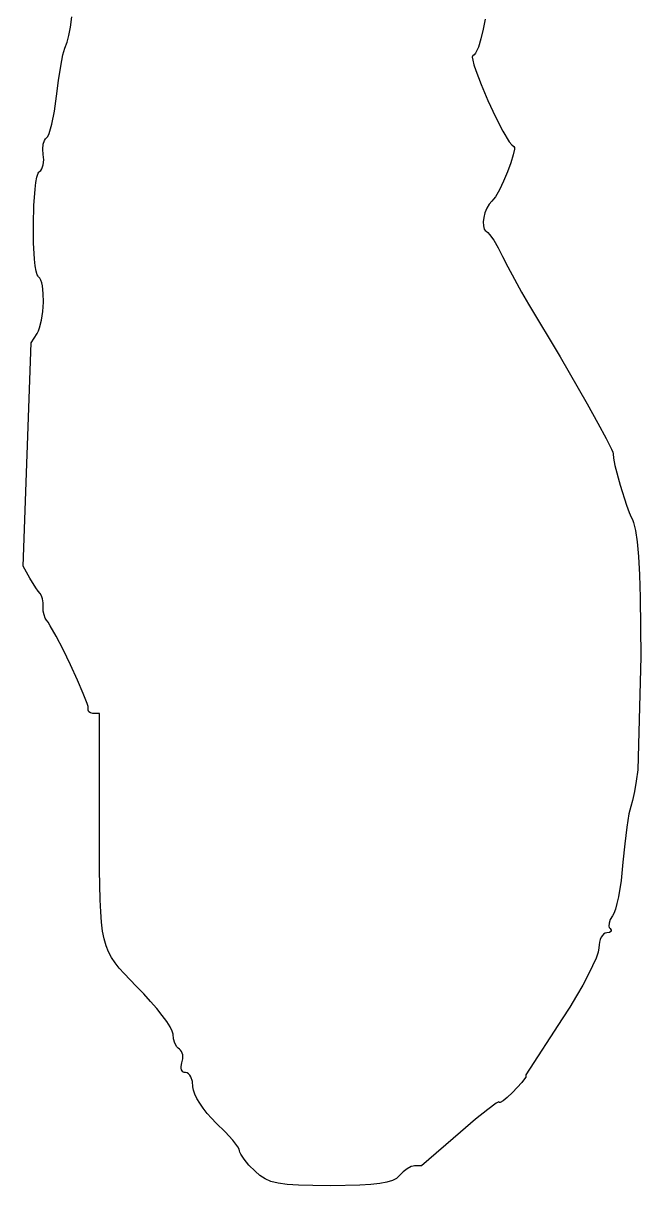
# Model space of a CAD drawing. Extents: x -20.7 to -3.4, y 4.4 to 16.8.
# Drawn here: x -9.266 to -8.666, y 11.338 to 12.468 of the extents above; entities that cross this region are included whole.
import ezdxf

# ---------------------------------------------------------------- set-up
doc = ezdxf.new("R2010")
doc.units = 0
doc.header["$MEASUREMENT"] = 0
doc.layers.add('LAYER_1', color=18, linetype='CONTINUOUS')

msp = doc.modelspace()

# ---------------------------------------------------------------- linework, layer by layer
at = {"layer": 'LAYER_1', "color": 7}
for p, q in [((-9.22, 12.4644), (-9.2187, 12.4745)), ((-8.8168, 12.4722), (-8.8188, 12.4624)), ((-9.2216, 12.4564), (-9.22, 12.4644)), ((-8.8188, 12.4624), (-8.821, 12.453)), ((-9.2254, 12.4441), (-9.2233, 12.4499)), ((-9.2233, 12.4499), (-9.2216, 12.4564)), ((-8.821, 12.453), (-8.8235, 12.445)), ((-9.2294, 12.4264), (-9.2273, 12.4375)), ((-9.2273, 12.4375), (-9.2254, 12.4441)), ((-8.8292, 12.4361), (-8.8294, 12.4352)), ((-8.8294, 12.4352), (-8.829, 12.4323)), ((-8.8288, 12.4365), (-8.8292, 12.4361)), ((-8.8275, 12.4374), (-8.8288, 12.4365)), ((-8.8262, 12.4392), (-8.8275, 12.4374)), ((-8.8235, 12.445), (-8.8262, 12.4392)), ((-9.2316, 12.4125), (-9.2294, 12.4264)), ((-8.829, 12.4323), (-8.8279, 12.4279)), ((-8.8279, 12.4279), (-8.8261, 12.4224)), ((-9.2335, 12.3973), (-9.2316, 12.4125)), ((-8.8261, 12.4224), (-8.8209, 12.4087)), ((-8.8209, 12.4087), (-8.8142, 12.393)), ((-9.2356, 12.3827), (-9.2335, 12.3973)), ((-8.8142, 12.393), (-8.8068, 12.3773)), ((-9.2381, 12.3701), (-9.2356, 12.3827)), ((-9.2408, 12.3611), (-9.2381, 12.3701)), ((-8.8068, 12.3773), (-8.7996, 12.3634)), ((-9.2453, 12.3544), (-9.2444, 12.3558)), ((-9.2444, 12.3558), (-9.2433, 12.3568)), ((-9.2433, 12.3568), (-9.2421, 12.3582)), ((-9.2421, 12.3582), (-9.2408, 12.3611)), ((-8.7996, 12.3634), (-8.7934, 12.3531)), ((-9.247, 12.3458), (-9.2465, 12.3506)), ((-9.2465, 12.3406), (-9.247, 12.3458)), ((-9.2465, 12.3506), (-9.2453, 12.3544)), ((-8.7934, 12.3531), (-8.791, 12.3499)), ((-8.791, 12.3499), (-8.7891, 12.3483)), ((-8.7884, 12.3457), (-8.7895, 12.3402)), ((-8.7891, 12.3483), (-8.7885, 12.3474)), ((-8.7885, 12.3474), (-8.7884, 12.3457)), ((-9.246, 12.3354), (-9.2465, 12.3406)), ((-9.2465, 12.3306), (-9.246, 12.3354)), ((-8.7918, 12.3325), (-8.7951, 12.3237)), ((-8.7895, 12.3402), (-8.7918, 12.3325)), ((-9.2526, 12.3187), (-9.2514, 12.3224)), ((-9.2514, 12.3224), (-9.2508, 12.3235)), ((-9.2508, 12.3235), (-9.2501, 12.3242)), ((-9.2501, 12.3242), (-9.2489, 12.3252)), ((-9.2489, 12.3252), (-9.2479, 12.3267)), ((-9.2479, 12.3267), (-9.2465, 12.3306)), ((-8.7951, 12.3237), (-8.799, 12.3146)), ((-9.2544, 12.3069), (-9.2536, 12.3134)), ((-9.2536, 12.3134), (-9.2526, 12.3187)), ((-8.799, 12.3146), (-8.803, 12.3062)), ((-9.2556, 12.291), (-9.2544, 12.3069)), ((-8.8069, 12.2995), (-8.8087, 12.2971)), ((-8.803, 12.3062), (-8.8069, 12.2995)), ((-9.256, 12.2729), (-9.2556, 12.291)), ((-8.8153, 12.2883), (-8.8171, 12.284)), ((-8.813, 12.2922), (-8.8153, 12.2883)), ((-8.8103, 12.2954), (-8.813, 12.2922)), ((-8.8087, 12.2971), (-8.8103, 12.2954)), ((-8.8183, 12.2794), (-8.8188, 12.2751)), ((-8.8171, 12.284), (-8.8183, 12.2794)), ((-9.2558, 12.2549), (-9.256, 12.2729)), ((-8.8188, 12.2751), (-8.8186, 12.2712)), ((-8.8186, 12.2712), (-8.8177, 12.268)), ((-8.8177, 12.268), (-8.8169, 12.2669)), ((-8.8169, 12.2669), (-8.8159, 12.266)), ((-8.8159, 12.266), (-8.8144, 12.2648)), ((-8.8144, 12.2648), (-8.8127, 12.2629)), ((-9.2549, 12.239), (-9.2558, 12.2549)), ((-8.8127, 12.2629), (-8.8086, 12.2572)), ((-8.8086, 12.2572), (-8.8042, 12.2498)), ((-8.8042, 12.2498), (-8.7999, 12.2415)), ((-9.2542, 12.2324), (-9.2549, 12.239)), ((-9.2533, 12.2272), (-9.2542, 12.2324)), ((-8.7999, 12.2415), (-8.7949, 12.2315)), ((-8.7949, 12.2315), (-8.7885, 12.2194)), ((-9.2522, 12.2235), (-9.2533, 12.2272)), ((-9.2515, 12.2224), (-9.2522, 12.2235)), ((-9.2509, 12.2217), (-9.2515, 12.2224)), ((-9.2497, 12.2205), (-9.2509, 12.2217)), ((-9.2487, 12.2186), (-9.2497, 12.2205)), ((-8.7885, 12.2194), (-8.7814, 12.2068)), ((-9.2478, 12.216), (-9.2487, 12.2186)), ((-9.2472, 12.2129), (-9.2478, 12.216)), ((-9.2464, 12.2055), (-9.2472, 12.2129)), ((-9.2469, 12.1881), (-9.2463, 12.197)), ((-9.2463, 12.197), (-9.2464, 12.2055)), ((-8.7814, 12.2068), (-8.7746, 12.1951)), ((-9.2482, 12.1796), (-9.2469, 12.1881)), ((-8.7746, 12.1951), (-8.7441, 12.144)), ((-9.25, 12.1722), (-9.2482, 12.1796)), ((-9.2581, 12.1576), (-9.2525, 12.1666)), ((-9.2525, 12.1666), (-9.2512, 12.1691)), ((-9.2512, 12.1691), (-9.25, 12.1722)), ((-9.2659, 11.9405), (-9.2581, 12.1576)), ((-8.7441, 12.144), (-8.7177, 12.0982)), ((-8.7177, 12.0982), (-8.7073, 12.0794)), ((-8.7073, 12.0794), (-8.6993, 12.0644)), ((-8.6993, 12.0644), (-8.6942, 12.0542)), ((-8.6942, 12.0542), (-8.6929, 12.0511)), ((-8.6929, 12.0511), (-8.6926, 12.0495)), ((-8.6926, 12.0495), (-8.6922, 12.0455)), ((-8.6922, 12.0455), (-8.6907, 12.0384)), ((-8.6907, 12.0384), (-8.6856, 12.0191)), ((-8.6856, 12.0191), (-8.6796, 11.9996)), ((-8.6796, 11.9996), (-8.6769, 11.9924)), ((-8.6769, 11.9924), (-8.6749, 11.9881)), ((-8.6749, 11.9881), (-8.6737, 11.9858)), ((-8.6737, 11.9858), (-8.6726, 11.9829)), ((-8.6726, 11.9829), (-8.6706, 11.9751)), ((-8.6706, 11.9751), (-8.669, 11.9641)), ((-8.669, 11.9641), (-8.6678, 11.9499)), ((-8.6678, 11.9499), (-8.6668, 11.9319)), ((-9.2594, 11.9287), (-9.2659, 11.9405)), ((-9.2538, 11.9194), (-9.2594, 11.9287)), ((-8.6668, 11.9319), (-8.6662, 11.9098)), ((-9.2513, 11.9159), (-9.2538, 11.9194)), ((-9.2495, 11.9137), (-9.2513, 11.9159)), ((-9.2482, 11.9116), (-9.2495, 11.9137)), ((-9.2472, 11.9085), (-9.2482, 11.9116)), ((-9.2466, 11.9048), (-9.2472, 11.9085)), ((-9.2465, 11.9007), (-9.2466, 11.9048)), ((-8.6662, 11.9098), (-8.6656, 11.8522)), ((-9.2464, 11.8967), (-9.2465, 11.9007)), ((-9.2457, 11.8929), (-9.2464, 11.8967)), ((-9.2447, 11.8898), (-9.2457, 11.8929)), ((-9.2434, 11.8878), (-9.2447, 11.8898)), ((-9.2418, 11.8858), (-9.2434, 11.8878)), ((-9.2396, 11.8825), (-9.2418, 11.8858)), ((-9.2339, 11.8724), (-9.2396, 11.8825)), ((-9.2271, 11.8592), (-9.2339, 11.8724)), ((-9.2199, 11.8444), (-9.2271, 11.8592)), ((-8.6656, 11.8522), (-8.6685, 11.7422)), ((-9.2131, 11.8296), (-9.2199, 11.8444)), ((-9.2075, 11.8166), (-9.2131, 11.8296)), ((-9.2038, 11.8069), (-9.2075, 11.8166)), ((-9.2029, 11.8038), (-9.2038, 11.8069)), ((-9.2028, 11.8021), (-9.2029, 11.8038)), ((-9.2029, 11.8002), (-9.2028, 11.8021)), ((-9.2021, 11.7986), (-9.2029, 11.8002)), ((-9.2005, 11.7976), (-9.2021, 11.7986)), ((-9.1982, 11.7972), (-9.2005, 11.7976)), ((-9.1919, 11.7972), (-9.1982, 11.7972)), ((-9.1918, 11.6827), (-9.1919, 11.7972)), ((-8.6685, 11.7422), (-8.67, 11.7314)), ((-8.67, 11.7314), (-8.6718, 11.7211)), ((-8.6736, 11.7125), (-8.6754, 11.7066)), ((-8.6718, 11.7211), (-8.6736, 11.7125)), ((-8.6772, 11.6994), (-8.6792, 11.6867)), ((-8.6754, 11.7066), (-8.6772, 11.6994)), ((-9.1917, 11.6448), (-9.1918, 11.6827)), ((-8.6792, 11.6867), (-8.6812, 11.6705)), ((-8.6812, 11.6705), (-8.6829, 11.6525)), ((-9.1912, 11.6159), (-9.1917, 11.6448)), ((-8.6829, 11.6525), (-8.6848, 11.6347)), ((-8.6848, 11.6347), (-8.6874, 11.6188)), ((-9.1906, 11.6043), (-9.1912, 11.6159)), ((-8.6888, 11.6122), (-8.6903, 11.6068)), ((-8.6874, 11.6188), (-8.6888, 11.6122)), ((-9.1898, 11.5942), (-9.1906, 11.6043)), ((-8.6931, 11.6002), (-8.6953, 11.5968)), ((-8.6917, 11.6027), (-8.6931, 11.6002)), ((-8.6903, 11.6068), (-8.6917, 11.6027)), ((-9.1887, 11.5855), (-9.1898, 11.5942)), ((-8.6965, 11.5933), (-8.6966, 11.5903)), ((-8.6966, 11.5903), (-8.6962, 11.589)), ((-8.6953, 11.5968), (-8.6965, 11.5933)), ((-8.6962, 11.589), (-8.6954, 11.588)), ((-8.6954, 11.588), (-8.6944, 11.5863)), ((-8.6944, 11.5863), (-8.6944, 11.5856)), ((-9.1873, 11.578), (-9.1887, 11.5855)), ((-9.1854, 11.5713), (-9.1873, 11.578)), ((-8.705, 11.5773), (-8.7057, 11.5748)), ((-8.7041, 11.5795), (-8.705, 11.5773)), ((-8.7029, 11.5812), (-8.7041, 11.5795)), ((-8.7017, 11.5826), (-8.7029, 11.5812)), ((-8.7002, 11.5834), (-8.7017, 11.5826)), ((-8.6987, 11.5837), (-8.7002, 11.5834)), ((-8.6961, 11.5841), (-8.6987, 11.5837)), ((-8.6946, 11.585), (-8.6961, 11.5841)), ((-8.6944, 11.5856), (-8.6946, 11.585)), ((-9.183, 11.5654), (-9.1854, 11.5713)), ((-9.1801, 11.5599), (-9.183, 11.5654)), ((-8.707, 11.5651), (-8.7091, 11.5592)), ((-8.7063, 11.5692), (-8.707, 11.5651)), ((-8.7061, 11.5721), (-8.7063, 11.5692)), ((-8.7057, 11.5748), (-8.7061, 11.5721)), ((-9.1766, 11.5547), (-9.1801, 11.5599)), ((-9.1726, 11.5496), (-9.1766, 11.5547)), ((-8.7091, 11.5592), (-8.7124, 11.5517)), ((-9.1678, 11.5442), (-9.1726, 11.5496)), ((-9.156, 11.5321), (-9.1678, 11.5442)), ((-8.7167, 11.5429), (-8.722, 11.5331)), ((-8.7124, 11.5517), (-8.7167, 11.5429)), ((-9.1488, 11.5246), (-9.156, 11.5321)), ((-8.722, 11.5331), (-8.728, 11.5225)), ((-9.1421, 11.5172), (-9.1488, 11.5246)), ((-8.728, 11.5225), (-8.7347, 11.5114)), ((-9.1361, 11.5101), (-9.1421, 11.5172)), ((-9.1308, 11.5035), (-9.1361, 11.5101)), ((-8.7347, 11.5114), (-8.7419, 11.5002)), ((-9.1264, 11.4975), (-9.1308, 11.5035)), ((-9.1231, 11.4923), (-9.1264, 11.4975)), ((-8.7419, 11.5002), (-8.7774, 11.4458)), ((-9.121, 11.4882), (-9.1231, 11.4923)), ((-9.1203, 11.4853), (-9.121, 11.4882)), ((-9.1198, 11.4808), (-9.1203, 11.4853)), ((-9.1185, 11.4766), (-9.1198, 11.4808)), ((-9.1165, 11.473), (-9.1185, 11.4766)), ((-9.1154, 11.4717), (-9.1165, 11.473)), ((-9.1141, 11.4707), (-9.1154, 11.4717)), ((-9.113, 11.4697), (-9.1141, 11.4707)), ((-9.112, 11.4685), (-9.113, 11.4697)), ((-9.1113, 11.4669), (-9.112, 11.4685)), ((-9.1108, 11.4652), (-9.1113, 11.4669)), ((-9.1107, 11.4614), (-9.1108, 11.4652)), ((-9.1124, 11.4537), (-9.1116, 11.4574)), ((-9.1124, 11.4521), (-9.1124, 11.4537)), ((-9.1121, 11.4507), (-9.1124, 11.4521)), ((-9.1114, 11.4495), (-9.1121, 11.4507)), ((-9.1116, 11.4574), (-9.1107, 11.4614)), ((-9.1106, 11.4486), (-9.1114, 11.4495)), ((-9.1094, 11.4481), (-9.1106, 11.4486)), ((-9.1081, 11.4479), (-9.1094, 11.4481)), ((-9.1066, 11.4476), (-9.1081, 11.4479)), ((-9.1053, 11.4468), (-9.1066, 11.4476)), ((-9.1041, 11.4455), (-9.1053, 11.4468)), ((-9.103, 11.4438), (-9.1041, 11.4455)), ((-9.1015, 11.4394), (-9.103, 11.4438)), ((-9.1009, 11.4341), (-9.1015, 11.4394)), ((-8.7785, 11.4417), (-8.7812, 11.4383)), ((-8.7774, 11.4436), (-8.7785, 11.4417)), ((-8.7774, 11.4458), (-8.7774, 11.4436)), ((-9.1004, 11.4309), (-9.1009, 11.4341)), ((-9.0991, 11.427), (-9.1004, 11.4309)), ((-8.7904, 11.4285), (-8.7954, 11.4237)), ((-8.7812, 11.4383), (-8.7904, 11.4285)), ((-9.097, 11.4227), (-9.0991, 11.427)), ((-9.0943, 11.4181), (-9.097, 11.4227)), ((-9.0909, 11.4132), (-9.0943, 11.4181)), ((-8.8063, 11.4181), (-8.8144, 11.4122)), ((-8.8041, 11.4193), (-8.8063, 11.4181)), ((-8.8035, 11.4194), (-8.8041, 11.4193)), ((-8.8033, 11.4192), (-8.8035, 11.4194)), ((-8.8031, 11.4187), (-8.8033, 11.4192)), ((-8.8023, 11.4188), (-8.8031, 11.4187)), ((-8.7995, 11.4204), (-8.8023, 11.4188)), ((-8.7954, 11.4237), (-8.7995, 11.4204)), ((-9.0871, 11.4083), (-9.0909, 11.4132)), ((-9.0828, 11.4035), (-9.0871, 11.4083)), ((-8.8144, 11.4122), (-8.8264, 11.4025)), ((-9.0783, 11.3989), (-9.0828, 11.4035)), ((-9.0695, 11.3902), (-9.0783, 11.3989)), ((-8.8264, 11.4025), (-8.841, 11.3901)), ((-9.0623, 11.3822), (-9.0695, 11.3902)), ((-8.841, 11.3901), (-8.8787, 11.3573)), ((-9.0574, 11.3757), (-9.0623, 11.3822)), ((-9.0561, 11.3734), (-9.0574, 11.3757)), ((-9.0556, 11.3718), (-9.0561, 11.3734)), ((-9.0553, 11.3704), (-9.0556, 11.3718)), ((-9.0544, 11.3685), (-9.0553, 11.3704)), ((-9.0512, 11.3636), (-9.0544, 11.3685)), ((-9.0465, 11.3579), (-9.0512, 11.3636)), ((-9.0406, 11.352), (-9.0465, 11.3579)), ((-9.0358, 11.3478), (-9.0406, 11.352)), ((-8.8967, 11.3514), (-8.9004, 11.3476)), ((-8.8927, 11.3545), (-8.8967, 11.3514)), ((-8.8888, 11.3565), (-8.8927, 11.3545)), ((-8.887, 11.3571), (-8.8888, 11.3565)), ((-8.8855, 11.3573), (-8.887, 11.3571)), ((-8.8787, 11.3573), (-8.8855, 11.3573)), ((-9.0308, 11.3446), (-9.0358, 11.3478)), ((-9.0251, 11.3421), (-9.0308, 11.3446)), ((-9.0182, 11.3403), (-9.0251, 11.3421)), ((-9.0094, 11.3391), (-9.0182, 11.3403)), ((-8.9983, 11.3384), (-9.0094, 11.3391)), ((-8.9844, 11.338), (-8.9983, 11.3384)), ((-8.967, 11.3379), (-8.9844, 11.338)), ((-8.9388, 11.3384), (-8.967, 11.3379)), ((-8.9281, 11.339), (-8.9388, 11.3384)), ((-8.9194, 11.34), (-8.9281, 11.339)), ((-8.9125, 11.3413), (-8.9194, 11.34)), ((-8.9071, 11.343), (-8.9125, 11.3413)), ((-8.9031, 11.3451), (-8.9071, 11.343)), ((-8.9004, 11.3476), (-8.9031, 11.3451))]:
    msp.add_line(p, q, dxfattribs=at)

doc.saveas('drawing.dxf')
